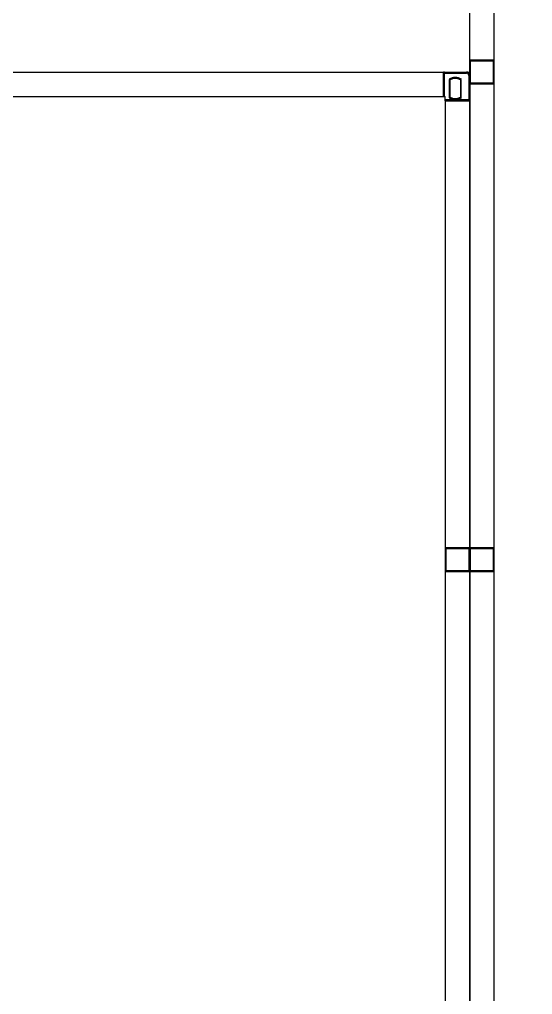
# Model space of a CAD drawing. Header units: millimetres. Extents: x 2448621 to 2484291, y -423869 to -398639.
# Drawn here: x 2481535.9 to 2481630.7, y -401125.6 to -400945.7 of the extents above; entities that cross this region are included whole.
import ezdxf

# ---------------------------------------------------------------- set-up
doc = ezdxf.new("R2010")
doc.units = ezdxf.units.MM
doc.header["$LTSCALE"] = 30

# ---------------------------------------------------------------- blocks, each defined once
blk = doc.blocks.new('KEY PLAN_NEW')
at = {"color": 253}
for p, q in [((-1280.86, -1428.38), (-1280.86, -1135.5)), ((-1283.86, -1190.44), (-1283.86, -1193.44)), ((-1283.86, -1190.44), (-1280.86, -1190.44)), ((-1283.74, -1193.32), (-1283.74, -1190.56)), ((-1283.74, -1190.56), (-1280.98, -1190.56)), ((-1280.98, -1190.56), (-1280.98, -1193.32)), ((-1280.98, -1190.56), (-1280.98, -1193.32)), ((-1280.86, -1193.44), (-1280.86, -1190.44)), ((-1280.86, -1193.44), (-1283.86, -1193.44)), ((-1280.98, -1193.32), (-1283.74, -1193.32)), ((-1340.62, -1194.94), (-1287.1, -1194.94)), ((-1287.1, -1194.94), (-1286.86, -1194.94)), ((-1286.86, -1195.5), (-1286.86, -1194.94)), ((-1286.86, -1195.5), (-1286.86, -1308.38)), ((-1286.86, -1250.44), (-1286.86, -1253.44)), ((-1286.86, -1250.44), (-1283.86, -1250.44)), ((-1286.74, -1253.32), (-1286.74, -1250.56)), ((-1286.74, -1250.56), (-1283.98, -1250.56)), ((-1283.98, -1250.56), (-1283.98, -1253.32)), ((-1283.98, -1250.56), (-1283.98, -1253.32)), ((-1283.86, -1250.44), (-1283.86, -1253.44)), ((-1283.86, -1250.44), (-1280.86, -1250.44)), ((-1283.86, -1253.44), (-1283.86, -1250.44)), ((-1283.74, -1253.32), (-1283.74, -1250.56)), ((-1283.74, -1250.56), (-1280.98, -1250.56)), ((-1280.98, -1250.56), (-1280.98, -1253.32)), ((-1280.98, -1250.56), (-1280.98, -1253.32)), ((-1280.86, -1253.44), (-1280.86, -1250.44)), ((-1283.86, -1253.44), (-1286.86, -1253.44)), ((-1283.98, -1253.32), (-1286.74, -1253.32)), ((-1280.86, -1253.44), (-1283.86, -1253.44)), ((-1280.98, -1253.32), (-1283.74, -1253.32))]:
    blk.add_line(p, q, dxfattribs=at)
at = {"color": 253, "linetype": 'Continuous'}
for p, q in [((-1287.1, -1194.94), (-1287.1, -1191.94)), ((-1287.1, -1192.06), (-1286.98, -1192.06)), ((-1286.98, -1191.94), (-1286.98, -1192.06)), ((-1286.98, -1194.94), (-1286.98, -1192.06)), ((-1286.98, -1192.06), (-1284.27, -1192.06)), ((-1284.27, -1192.06), (-1284.27, -1191.94)), ((-1283.98, -1192.06), (-1283.98, -1192.06)), ((-1283.98, -1192.06), (-1283.98, -1192.06)), ((-1283.98, -1192.35), (-1283.86, -1192.35)), ((-1283.98, -1192.35), (-1283.98, -1195.38)), ((-1286.4, -1192.84), (-1286.4, -1195.1)), ((-1286.28, -1195.04), (-1286.28, -1192.91)), ((-1285.01, -1192.91), (-1285.01, -1195.04)), ((-1284.89, -1195.1), (-1284.89, -1192.84)), ((-1283.98, -1195.38), (-1286.86, -1195.38)), ((-1286.86, -1195.5), (-1283.86, -1195.5)), ((-1283.98, -1195.5), (-1283.98, -1195.38)), ((-1283.98, -1195.38), (-1283.86, -1195.38))]:
    blk.add_line(p, q, dxfattribs=at)
at = {"color": 253}
for points in [[(-1283.86, -1131.94), (-1223.86, -1131.94), (-1223.86, -1431.94), (-1283.86, -1431.94)], [(-1343.86, -1191.94), (-1283.86, -1191.94), (-1283.86, -1311.94), (-1343.86, -1311.94)]]:
    blk.add_lwpolyline(points, close=True, dxfattribs=at)
at = {"color": 253, "linetype": 'Continuous'}
for centre, radius, start, end in [((-1286.98, -1192.06), 0.12, 90, 180), ((-1284.27, -1192.35), 0.41, 0, 90), ((-1284.27, -1192.35), 0.29, 0, 90), ((-1285.64, -1193.97), 1.36, 56.2792, 123.7208), ((-1285.64, -1193.97), 1.24, 59.1964, 120.8036), ((-1285.64, -1193.97), 1.36, 236.2792, 303.7208), ((-1285.64, -1193.97), 1.24, 239.1964, 300.8036), ((-1283.98, -1195.38), 0.12, 270, 0)]:
    blk.add_arc(centre, radius, start, end, dxfattribs=at)
for points, knots in [([(-1286.28, -1192.91), (-1286.28, -1192.91, 46), (-1286.28, -1192.91, 46), (-1286.28, -1192.91, 46), (-1286.28, -1192.91, 46), (-1286.28, -1192.91, 46), (-1286.28, -1192.91, 46), (-1286.28, -1192.91, 46), (-1286.28, -1192.91, 46), (-1286.28, -1192.91, 46), (-1286.28, -1192.9, 46), (-1286.29, -1192.9, 46), (-1286.29, -1192.9, 46), (-1286.29, -1192.9, 46), (-1286.29, -1192.9, 46), (-1286.29, -1192.9, 46), (-1286.3, -1192.9, 46), (-1286.3, -1192.9, 46), (-1286.3, -1192.9, 46), (-1286.3, -1192.9, 46), (-1286.3, -1192.89, 46), (-1286.3, -1192.89, 46), (-1286.31, -1192.89, 46), (-1286.31, -1192.89, 46), (-1286.32, -1192.89, 46), (-1286.32, -1192.89, 46), (-1286.32, -1192.88, 46), (-1286.32, -1192.88, 46), (-1286.32, -1192.88, 46), (-1286.32, -1192.88, 46), (-1286.33, -1192.88, 46), (-1286.33, -1192.88, 46), (-1286.34, -1192.88, 46), (-1286.34, -1192.87, 46), (-1286.35, -1192.87, 46), (-1286.35, -1192.87, 46), (-1286.35, -1192.87, 46), (-1286.35, -1192.87, 46), (-1286.36, -1192.86, 46), (-1286.36, -1192.86, 46), (-1286.36, -1192.86, 46), (-1286.36, -1192.86, 46), (-1286.37, -1192.86, 46), (-1286.37, -1192.86, 46), (-1286.38, -1192.85, 46), (-1286.38, -1192.85, 46), (-1286.39, -1192.85, 46), (-1286.39, -1192.85, 46), (-1286.39, -1192.84, 46), (-1286.39, -1192.84, 46), (-1286.39, -1192.84, 46), (-1286.4, -1192.84, 46), (-1286.4, -1192.84, 46), (-1286.4, -1192.84, 46)], [0, 0, 0, 0, 0.06206, 0.12459, 0.12459, 0.155854, 0.155854, 0.171487, 0.171487, 0.187119, 0.187119, 0.249648, 0.249648, 0.312178, 0.312178, 0.343442, 0.343442, 0.359075, 0.359075, 0.374707, 0.374707, 0.437236, 0.437236, 0.499766, 0.499766, 0.53103, 0.53103, 0.546663, 0.546663, 0.562295, 0.562295, 0.624824, 0.624824, 0.687353, 0.687353, 0.749883, 0.749883, 0.765515, 0.765515, 0.781147, 0.781147, 0.812412, 0.812412, 0.874941, 0.874941, 0.937471, 0.937471, 0.968735, 0.968735, 0.984368, 0.992184, 0.992184, 1, 1, 1, 1]), ([(-1284.89, -1192.84), (-1284.89, -1192.84, 46), (-1284.89, -1192.84, 46), (-1284.89, -1192.84, 46), (-1284.89, -1192.84, 46), (-1284.89, -1192.84, 46), (-1284.89, -1192.85, 46), (-1284.9, -1192.85, 46), (-1284.9, -1192.85, 46), (-1284.91, -1192.85, 46), (-1284.91, -1192.86, 46), (-1284.92, -1192.86, 46), (-1284.92, -1192.86, 46), (-1284.92, -1192.86, 46), (-1284.93, -1192.86, 46), (-1284.93, -1192.86, 46), (-1284.93, -1192.87, 46), (-1284.93, -1192.87, 46), (-1284.93, -1192.87, 46), (-1284.94, -1192.87, 46), (-1284.94, -1192.87, 46), (-1284.95, -1192.88, 46), (-1284.95, -1192.88, 46), (-1284.96, -1192.88, 46), (-1284.96, -1192.88, 46), (-1284.96, -1192.88, 46), (-1284.96, -1192.88, 46), (-1284.96, -1192.88, 46), (-1284.97, -1192.89, 46), (-1284.97, -1192.89, 46), (-1284.97, -1192.89, 46), (-1284.97, -1192.89, 46), (-1284.98, -1192.89, 46), (-1284.98, -1192.89, 46), (-1284.99, -1192.9, 46), (-1284.99, -1192.9, 46), (-1284.99, -1192.9, 46), (-1284.99, -1192.9, 46), (-1284.99, -1192.9, 46), (-1284.99, -1192.9, 46), (-1284.99, -1192.9, 46), (-1284.99, -1192.9, 46), (-1285, -1192.9, 46), (-1285, -1192.9, 46), (-1285, -1192.91, 46), (-1285, -1192.91, 46), (-1285, -1192.91, 46), (-1285, -1192.91, 46), (-1285, -1192.91, 46), (-1285, -1192.91, 46), (-1285.01, -1192.91, 46), (-1285.01, -1192.91, 46), (-1285.01, -1192.91, 46), (-1285.01, -1192.91, 46)], [0, 0, 0, 0, 0.00782, 0.00782, 0.015639, 0.031279, 0.031279, 0.062557, 0.062557, 0.125114, 0.125114, 0.187671, 0.187671, 0.21895, 0.21895, 0.234589, 0.234589, 0.250228, 0.250228, 0.312785, 0.312785, 0.375342, 0.375342, 0.437899, 0.437899, 0.453538, 0.453538, 0.469178, 0.469178, 0.500456, 0.500456, 0.563013, 0.563013, 0.62557, 0.62557, 0.641209, 0.641209, 0.656849, 0.656849, 0.688127, 0.688127, 0.750684, 0.750684, 0.813241, 0.813241, 0.828881, 0.828881, 0.84452, 0.84452, 0.875798, 0.875798, 0.938355, 1, 1, 1, 1]), ([(-1286.28, -1195.04), (-1286.28, -1195.04, 46), (-1286.28, -1195.04, 46), (-1286.28, -1195.04, 46), (-1286.28, -1195.04, 46), (-1286.28, -1195.04, 46), (-1286.28, -1195.04, 46), (-1286.28, -1195.04, 46), (-1286.28, -1195.04, 46), (-1286.28, -1195.04, 46), (-1286.28, -1195.04, 46), (-1286.29, -1195.04, 46), (-1286.29, -1195.05, 46), (-1286.29, -1195.05, 46), (-1286.29, -1195.05, 46), (-1286.29, -1195.05, 46), (-1286.3, -1195.05, 46), (-1286.3, -1195.05, 46), (-1286.3, -1195.05, 46), (-1286.3, -1195.05, 46), (-1286.3, -1195.05, 46), (-1286.3, -1195.05, 46), (-1286.31, -1195.06, 46), (-1286.31, -1195.06, 46), (-1286.32, -1195.06, 46), (-1286.32, -1195.06, 46), (-1286.32, -1195.06, 46), (-1286.32, -1195.06, 46), (-1286.32, -1195.06, 46), (-1286.32, -1195.06, 46), (-1286.33, -1195.07, 46), (-1286.33, -1195.07, 46), (-1286.34, -1195.07, 46), (-1286.34, -1195.07, 46), (-1286.35, -1195.08, 46), (-1286.35, -1195.08, 46), (-1286.35, -1195.08, 46), (-1286.35, -1195.08, 46), (-1286.36, -1195.08, 46), (-1286.36, -1195.08, 46), (-1286.36, -1195.09, 46), (-1286.36, -1195.09, 46), (-1286.37, -1195.09, 46), (-1286.37, -1195.09, 46), (-1286.38, -1195.09, 46), (-1286.38, -1195.1, 46), (-1286.39, -1195.1, 46), (-1286.39, -1195.1, 46), (-1286.39, -1195.1, 46), (-1286.39, -1195.1, 46), (-1286.39, -1195.1, 46), (-1286.4, -1195.1, 46), (-1286.4, -1195.1, 46), (-1286.4, -1195.1, 46)], [0, 0, 0, 0, 0.06206, 0.12459, 0.12459, 0.155854, 0.155854, 0.171487, 0.171487, 0.187119, 0.187119, 0.249648, 0.249648, 0.312178, 0.312178, 0.343442, 0.343442, 0.359075, 0.359075, 0.374707, 0.374707, 0.437236, 0.437236, 0.499766, 0.499766, 0.53103, 0.53103, 0.546663, 0.546663, 0.562295, 0.562295, 0.624824, 0.624824, 0.687353, 0.687353, 0.749883, 0.749883, 0.765515, 0.765515, 0.781147, 0.781147, 0.812412, 0.812412, 0.874941, 0.874941, 0.937471, 0.937471, 0.968735, 0.968735, 0.984368, 0.992184, 0.992184, 1, 1, 1, 1]), ([(-1284.89, -1195.1), (-1284.89, -1195.1, 46), (-1284.89, -1195.1, 46), (-1284.89, -1195.1, 46), (-1284.89, -1195.1, 46), (-1284.89, -1195.1, 46), (-1284.89, -1195.1, 46), (-1284.9, -1195.1, 46), (-1284.9, -1195.1, 46), (-1284.91, -1195.09, 46), (-1284.91, -1195.09, 46), (-1284.92, -1195.09, 46), (-1284.92, -1195.09, 46), (-1284.92, -1195.09, 46), (-1284.93, -1195.08, 46), (-1284.93, -1195.08, 46), (-1284.93, -1195.08, 46), (-1284.93, -1195.08, 46), (-1284.93, -1195.08, 46), (-1284.94, -1195.08, 46), (-1284.94, -1195.07, 46), (-1284.95, -1195.07, 46), (-1284.95, -1195.07, 46), (-1284.96, -1195.07, 46), (-1284.96, -1195.06, 46), (-1284.96, -1195.06, 46), (-1284.96, -1195.06, 46), (-1284.96, -1195.06, 46), (-1284.97, -1195.06, 46), (-1284.97, -1195.06, 46), (-1284.97, -1195.06, 46), (-1284.97, -1195.06, 46), (-1284.98, -1195.05, 46), (-1284.98, -1195.05, 46), (-1284.99, -1195.05, 46), (-1284.99, -1195.05, 46), (-1284.99, -1195.05, 46), (-1284.99, -1195.05, 46), (-1284.99, -1195.05, 46), (-1284.99, -1195.05, 46), (-1284.99, -1195.05, 46), (-1284.99, -1195.05, 46), (-1285, -1195.04, 46), (-1285, -1195.04, 46), (-1285, -1195.04, 46), (-1285, -1195.04, 46), (-1285, -1195.04, 46), (-1285, -1195.04, 46), (-1285, -1195.04, 46), (-1285, -1195.04, 46), (-1285.01, -1195.04, 46), (-1285.01, -1195.04, 46), (-1285.01, -1195.04, 46), (-1285.01, -1195.04, 46)], [0, 0, 0, 0, 0.00782, 0.00782, 0.015639, 0.031279, 0.031279, 0.062557, 0.062557, 0.125114, 0.125114, 0.187671, 0.187671, 0.21895, 0.21895, 0.234589, 0.234589, 0.250228, 0.250228, 0.312785, 0.312785, 0.375342, 0.375342, 0.437899, 0.437899, 0.453538, 0.453538, 0.469178, 0.469178, 0.500456, 0.500456, 0.563013, 0.563013, 0.62557, 0.62557, 0.641209, 0.641209, 0.656849, 0.656849, 0.688127, 0.688127, 0.750684, 0.750684, 0.813241, 0.813241, 0.828881, 0.828881, 0.84452, 0.84452, 0.875798, 0.875798, 0.938355, 1, 1, 1, 1])]:
    blk.add_open_spline(points, degree=3, knots=knots, dxfattribs=at)

msp = doc.modelspace()

# ---------------------------------------------------------------- block references
at = {"xscale": 1.5, "yscale": 1.5, "zscale": 1.5}
msp.add_blockref('KEY PLAN_NEW', (2483544.88, -399167.45), dxfattribs=at)

doc.saveas('drawing.dxf')
